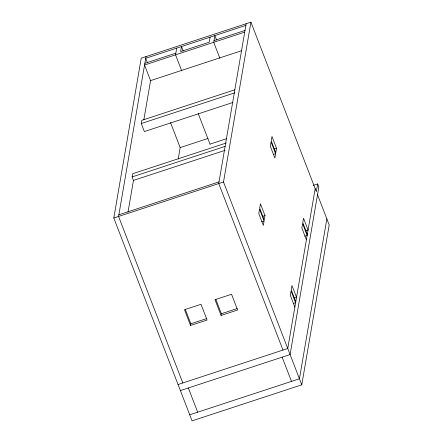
<?xml version="1.0" encoding="UTF-8"?>
<svg xmlns="http://www.w3.org/2000/svg" width="443" height="443" viewBox="0 0 443 443"><rect width="100%" height="100%" fill="white"/><g stroke="black" fill="none" stroke-linecap="round" stroke-linejoin="round"><path stroke-width="0.66" d="M317.515 194.704L329.193 224.978L301.772 384.823L192.068 420.85L113.807 218.022L141.228 58.177L250.932 22.15L316.346 191.675L317.675 183.934L313.135 185.429M145.996 56.61L118.574 216.455L182.821 382.957M128.005 212.142L133.448 180.417L132.103 176.94L132.651 173.739L226.268 143M232.741 102.543L144.357 131.565L141.262 123.542L141.81 120.346L234.773 89.818M143.853 119.776L150.57 80.609L144.556 65.021L244.719 32.129M176.713 48.11L175.555 54.838L181.757 70.908M178.191 159.103L180.168 147.597L170.527 122.617M210.098 37.146L209.234 42.196L180.617 51.593L181.48 46.543L183.219 51.045M190.551 325.455L184.476 309.718L201.011 304.286L207.086 320.029L190.551 325.455L190.839 323.778L185.246 309.286M246.164 23.717L218.737 183.568L282.983 350.064M301.772 384.823L223.51 182.001L250.932 22.15M221.074 315.433L215.005 299.69L231.539 294.263L237.609 310.006L221.074 315.433L221.367 313.749L215.774 299.263M264.067 220.996L263.319 225.371L258.762 213.565L259.509 209.19L264.067 220.996L261.68 221.777M264.992 215.614L264.238 219.988L259.687 208.177L260.434 203.802L264.992 215.614L262.605 216.394M275.612 153.688L274.865 158.062L270.308 146.256L271.061 141.882L275.612 153.688L273.231 154.474M276.537 148.305L275.79 152.68L271.232 140.874L271.98 136.499L276.537 148.305L274.151 149.092M315.178 188.652L287.756 348.497L178.053 384.524M326.862 218.92L299.435 378.771L189.731 414.798M245.871 25.401L145.708 58.293L147.392 62.657M144.844 63.338L175.843 53.16M214.002 40.629L245.007 30.445M150.57 80.609L241.69 50.69M141.262 123.542L234.884 92.803M180.168 147.597L207.944 138.476M210.015 144.147L226.833 138.62M132.103 176.94L225.066 146.411M133.448 180.417L225.099 150.321M118.862 214.777L219.03 181.885M113.807 218.022L223.51 182.001M305.692 230.825L308.079 230.044L303.521 218.233L302.768 222.607L307.326 234.419M304.767 236.208L307.154 235.427L302.597 223.621L301.849 227.995L306.401 239.801M190.839 323.778L206.737 318.556M221.367 313.749L237.265 308.527M294.146 298.128L296.533 297.347L291.976 285.541L291.223 289.916L295.78 301.722M293.222 303.516L295.608 302.73L291.051 290.924L290.303 295.298L294.855 307.104M180.39 390.576L290.093 354.555L318.844 186.963L317.675 183.934M216.605 40.08L214.872 35.578L213.714 42.312L219.916 58.382M198.126 113.33L210.032 144.185M282.141 357.163L291.488 381.384M188.336 387.968L197.683 412.184"/></g></svg>
